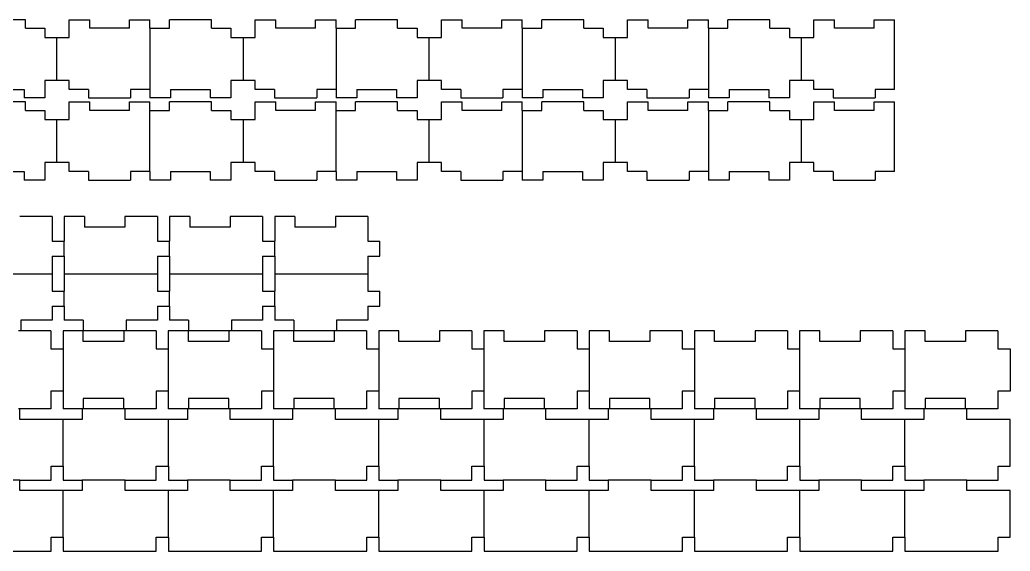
# Model space of a CAD drawing. Extents: x -371 to 97, y -273 to 225.
# Drawn here: x -147.3 to 97.4, y -272.8 to -141.4 of the extents above; entities that cross this region are included whole.
import ezdxf

# ---------------------------------------------------------------- set-up
doc = ezdxf.new("R2010")
doc.units = 0
doc.layers.get('0').update_dxf_attribs({"linetype": 'CONTINUOUS'})

msp = doc.modelspace()

# ---------------------------------------------------------------- linework, layer by layer
for p, q in [((-145.93, -141.39), (-156.33, -141.39)), ((-145.93, -143.48), (-145.93, -141.39)), ((-135.13, -141.39), (-130.03, -141.39)), ((-135.13, -145.73), (-135.13, -141.39)), ((-130.03, -143.48), (-130.03, -141.39)), ((-120.23, -143.48), (-120.23, -141.39)), ((-120.23, -141.39), (-115.13, -141.39)), ((-115.13, -143.48), (-115.13, -141.39)), ((-99.93, -141.39), (-110.33, -141.39)), ((-110.33, -143.48), (-110.33, -141.39)), ((-99.93, -143.48), (-99.93, -141.39)), ((-89.13, -141.39), (-84.03, -141.39)), ((-89.13, -145.73), (-89.13, -141.39)), ((-84.03, -143.48), (-84.03, -141.39)), ((-74.23, -143.48), (-74.23, -141.39)), ((-74.23, -141.39), (-69.13, -141.39)), ((-69.13, -143.48), (-69.13, -141.39)), ((-53.93, -141.39), (-64.33, -141.39)), ((-64.33, -143.48), (-64.33, -141.39)), ((-53.93, -143.48), (-53.93, -141.39)), ((-43.13, -141.39), (-38.03, -141.39)), ((-43.13, -145.73), (-43.13, -141.39)), ((-38.03, -143.48), (-38.03, -141.39)), ((-28.23, -143.48), (-28.23, -141.39)), ((-28.23, -141.39), (-23.13, -141.39)), ((-23.13, -143.48), (-23.13, -141.39)), ((-7.93, -141.39), (-18.33, -141.39)), ((-18.33, -143.48), (-18.33, -141.39)), ((-7.93, -143.48), (-7.93, -141.39)), ((2.87, -141.39), (7.97, -141.39)), ((2.87, -145.73), (2.87, -141.39)), ((7.97, -143.48), (7.97, -141.39)), ((17.77, -143.48), (17.77, -141.39)), ((17.77, -141.39), (22.87, -141.39)), ((22.87, -143.48), (22.87, -141.39)), ((38.07, -141.39), (27.67, -141.39)), ((27.67, -143.48), (27.67, -141.39)), ((38.07, -143.48), (38.07, -141.39)), ((48.87, -141.39), (53.97, -141.39)), ((48.87, -145.73), (48.87, -141.39)), ((53.97, -143.48), (53.97, -141.39)), ((63.77, -143.48), (63.77, -141.39)), ((63.77, -141.39), (68.87, -141.39)), ((68.87, -158.61), (68.87, -141.39)), ((-145.93, -143.48), (-141.13, -143.48)), ((-141.13, -143.48), (-141.13, -145.73)), ((-120.23, -143.48), (-130.03, -143.48)), ((-115.13, -143.48), (-110.33, -143.48)), ((-115.13, -143.48), (-115.13, -158.61)), ((-99.93, -143.48), (-95.13, -143.48)), ((-95.13, -143.48), (-95.13, -145.73)), ((-74.23, -143.48), (-84.03, -143.48)), ((-69.13, -143.48), (-64.33, -143.48)), ((-69.13, -143.48), (-69.13, -158.61)), ((-53.93, -143.48), (-49.13, -143.48)), ((-49.13, -143.48), (-49.13, -145.73)), ((-28.23, -143.48), (-38.03, -143.48)), ((-23.13, -143.48), (-18.33, -143.48)), ((-23.13, -143.48), (-23.13, -158.61)), ((-7.93, -143.48), (-3.13, -143.48)), ((-3.13, -143.48), (-3.13, -145.73)), ((17.77, -143.48), (7.97, -143.48)), ((22.87, -143.48), (27.67, -143.48)), ((22.87, -143.48), (22.87, -158.61)), ((38.07, -143.48), (42.87, -143.48)), ((42.87, -143.48), (42.87, -145.73)), ((63.77, -143.48), (53.97, -143.48)), ((-141.13, -145.73), (-138.13, -145.73)), ((-138.13, -156.36), (-138.13, -145.73)), ((-138.13, -145.73), (-135.13, -145.73)), ((-95.13, -145.73), (-92.13, -145.73)), ((-92.13, -145.73), (-92.13, -156.36)), ((-92.13, -145.73), (-89.13, -145.73)), ((-49.13, -145.73), (-46.13, -145.73)), ((-46.13, -156.36), (-46.13, -145.73)), ((-46.13, -145.73), (-43.13, -145.73)), ((-3.13, -145.73), (-0.13, -145.73)), ((-0.13, -156.36), (-0.13, -145.73)), ((-0.13, -145.73), (2.87, -145.73)), ((42.87, -145.73), (45.87, -145.73)), ((45.87, -156.36), (45.87, -145.73)), ((45.87, -145.73), (48.87, -145.73)), ((-141.13, -156.36), (-141.13, -160.71)), ((-138.13, -156.36), (-141.13, -156.36)), ((-135.13, -156.36), (-138.13, -156.36)), ((-135.13, -158.61), (-135.13, -156.36)), ((-95.13, -156.36), (-95.13, -160.71)), ((-92.13, -156.36), (-95.13, -156.36)), ((-89.13, -156.36), (-92.13, -156.36)), ((-89.13, -158.61), (-89.13, -156.36)), ((-49.13, -156.36), (-49.13, -160.71)), ((-46.13, -156.36), (-49.13, -156.36)), ((-43.13, -156.36), (-46.13, -156.36)), ((-43.13, -158.61), (-43.13, -156.36)), ((-3.13, -156.36), (-3.13, -160.71)), ((-0.13, -156.36), (-3.13, -156.36)), ((2.87, -156.36), (-0.13, -156.36)), ((2.87, -158.61), (2.87, -156.36)), ((42.87, -156.36), (42.87, -160.71)), ((45.87, -156.36), (42.87, -156.36)), ((48.87, -156.36), (45.87, -156.36)), ((48.87, -158.61), (48.87, -156.36)), ((-156.03, -158.61), (-146.23, -158.61)), ((-146.23, -158.61), (-146.23, -160.71)), ((-130.33, -158.61), (-135.13, -158.61)), ((-130.33, -158.61), (-130.33, -160.71)), ((-115.13, -158.61), (-119.93, -158.61)), ((-119.93, -158.61), (-119.93, -160.71)), ((-115.13, -158.61), (-115.13, -160.71)), ((-110.03, -158.61), (-110.03, -160.71)), ((-110.03, -158.61), (-100.23, -158.61)), ((-100.23, -158.61), (-100.23, -160.71)), ((-84.33, -158.61), (-89.13, -158.61)), ((-84.33, -158.61), (-84.33, -160.71)), ((-69.13, -158.61), (-73.93, -158.61)), ((-73.93, -158.61), (-73.93, -160.71)), ((-69.13, -158.61), (-69.13, -160.71)), ((-64.03, -158.61), (-64.03, -160.71)), ((-64.03, -158.61), (-54.23, -158.61)), ((-54.23, -158.61), (-54.23, -160.71)), ((-38.33, -158.61), (-43.13, -158.61)), ((-38.33, -158.61), (-38.33, -160.71)), ((-23.13, -158.61), (-27.93, -158.61)), ((-27.93, -158.61), (-27.93, -160.71)), ((-23.13, -158.61), (-23.13, -160.71)), ((-18.03, -158.61), (-18.03, -160.71)), ((-18.03, -158.61), (-8.23, -158.61)), ((-8.23, -158.61), (-8.23, -160.71)), ((7.67, -158.61), (2.87, -158.61)), ((7.67, -158.61), (7.67, -160.71)), ((22.87, -158.61), (18.07, -158.61)), ((18.07, -158.61), (18.07, -160.71)), ((22.87, -158.61), (22.87, -160.71)), ((27.97, -158.61), (27.97, -160.71)), ((27.97, -158.61), (37.77, -158.61)), ((37.77, -158.61), (37.77, -160.71)), ((53.67, -158.61), (48.87, -158.61)), ((53.67, -158.61), (53.67, -160.71)), ((68.87, -158.61), (64.07, -158.61)), ((64.07, -158.61), (64.07, -160.71)), ((-141.13, -160.71), (-146.23, -160.71)), ((-130.33, -160.71), (-119.93, -160.71)), ((-110.03, -160.71), (-115.13, -160.71)), ((-95.13, -160.71), (-100.23, -160.71)), ((-84.33, -160.71), (-73.93, -160.71)), ((-64.03, -160.71), (-69.13, -160.71)), ((-49.13, -160.71), (-54.23, -160.71)), ((-38.33, -160.71), (-27.93, -160.71)), ((-18.03, -160.71), (-23.13, -160.71)), ((-3.13, -160.71), (-8.23, -160.71)), ((7.67, -160.71), (18.07, -160.71)), ((27.97, -160.71), (22.87, -160.71)), ((42.87, -160.71), (37.77, -160.71)), ((53.67, -160.71), (64.07, -160.71)), ((-145.93, -161.71), (-156.33, -161.71)), ((-145.93, -163.8), (-145.93, -161.71)), ((-145.93, -163.8), (-141.13, -163.8)), ((-141.13, -163.8), (-141.13, -166.05)), ((-135.13, -161.71), (-130.03, -161.71)), ((-135.13, -166.05), (-135.13, -161.71)), ((-130.03, -163.8), (-130.03, -161.71)), ((-120.23, -163.8), (-130.03, -163.8)), ((-120.23, -163.8), (-120.23, -161.71)), ((-120.23, -161.71), (-115.13, -161.71)), ((-115.13, -163.8), (-115.13, -161.71)), ((-115.13, -163.8), (-110.33, -163.8)), ((-115.13, -178.93), (-115.13, -163.8)), ((-99.93, -161.71), (-110.33, -161.71)), ((-110.33, -163.8), (-110.33, -161.71)), ((-99.93, -163.8), (-99.93, -161.71)), ((-99.93, -163.8), (-95.13, -163.8)), ((-95.13, -163.8), (-95.13, -166.05)), ((-89.13, -161.71), (-84.03, -161.71)), ((-89.13, -166.05), (-89.13, -161.71)), ((-84.03, -163.8), (-84.03, -161.71)), ((-74.23, -163.8), (-84.03, -163.8)), ((-74.23, -163.8), (-74.23, -161.71)), ((-74.23, -161.71), (-69.13, -161.71)), ((-69.13, -163.8), (-69.13, -161.71)), ((-69.13, -163.8), (-64.33, -163.8)), ((-69.13, -178.93), (-69.13, -163.8)), ((-53.93, -161.71), (-64.33, -161.71)), ((-64.33, -163.8), (-64.33, -161.71)), ((-53.93, -163.8), (-53.93, -161.71)), ((-53.93, -163.8), (-49.13, -163.8)), ((-49.13, -163.8), (-49.13, -166.05)), ((-43.13, -161.71), (-38.03, -161.71)), ((-43.13, -166.05), (-43.13, -161.71)), ((-38.03, -163.8), (-38.03, -161.71)), ((-28.23, -163.8), (-38.03, -163.8)), ((-28.23, -163.8), (-28.23, -161.71)), ((-28.23, -161.71), (-23.13, -161.71)), ((-23.13, -163.8), (-23.13, -161.71)), ((-23.13, -163.8), (-18.33, -163.8)), ((-23.13, -163.8), (-23.13, -178.93)), ((-7.93, -161.71), (-18.33, -161.71)), ((-18.33, -163.8), (-18.33, -161.71)), ((-7.93, -163.8), (-7.93, -161.71)), ((-7.93, -163.8), (-3.13, -163.8)), ((-3.13, -163.8), (-3.13, -166.05)), ((2.87, -161.71), (7.97, -161.71)), ((2.87, -166.05), (2.87, -161.71)), ((7.97, -163.8), (7.97, -161.71)), ((17.77, -163.8), (7.97, -163.8)), ((17.77, -163.8), (17.77, -161.71)), ((17.77, -161.71), (22.87, -161.71)), ((22.87, -163.8), (22.87, -161.71)), ((22.87, -163.8), (27.67, -163.8)), ((22.87, -163.8), (22.87, -178.93)), ((38.07, -161.71), (27.67, -161.71)), ((27.67, -163.8), (27.67, -161.71)), ((38.07, -163.8), (38.07, -161.71)), ((38.07, -163.8), (42.87, -163.8)), ((42.87, -163.8), (42.87, -166.05)), ((48.87, -161.71), (53.97, -161.71)), ((48.87, -166.05), (48.87, -161.71)), ((53.97, -163.8), (53.97, -161.71)), ((63.77, -163.8), (53.97, -163.8)), ((63.77, -163.8), (63.77, -161.71)), ((63.77, -161.71), (68.87, -161.71)), ((68.87, -178.93), (68.87, -161.71)), ((-141.13, -166.05), (-138.13, -166.05)), ((-138.13, -176.68), (-138.13, -166.05)), ((-138.13, -166.05), (-135.13, -166.05)), ((-95.13, -166.05), (-92.13, -166.05)), ((-92.13, -166.05), (-92.13, -176.68)), ((-92.13, -166.05), (-89.13, -166.05)), ((-49.13, -166.05), (-46.13, -166.05)), ((-46.13, -176.68), (-46.13, -166.05)), ((-46.13, -166.05), (-43.13, -166.05)), ((-3.13, -166.05), (-0.13, -166.05)), ((-0.13, -176.68), (-0.13, -166.05)), ((-0.13, -166.05), (2.87, -166.05)), ((42.87, -166.05), (45.87, -166.05)), ((45.87, -176.68), (45.87, -166.05)), ((45.87, -166.05), (48.87, -166.05)), ((-141.13, -176.68), (-141.13, -181.03)), ((-138.13, -176.68), (-141.13, -176.68)), ((-135.13, -176.68), (-138.13, -176.68)), ((-135.13, -178.93), (-135.13, -176.68)), ((-95.13, -176.68), (-95.13, -181.03)), ((-92.13, -176.68), (-95.13, -176.68)), ((-89.13, -176.68), (-92.13, -176.68)), ((-89.13, -178.93), (-89.13, -176.68)), ((-49.13, -176.68), (-49.13, -181.03)), ((-46.13, -176.68), (-49.13, -176.68)), ((-43.13, -176.68), (-46.13, -176.68)), ((-43.13, -178.93), (-43.13, -176.68)), ((-3.13, -176.68), (-3.13, -181.03)), ((-0.13, -176.68), (-3.13, -176.68)), ((2.87, -176.68), (-0.13, -176.68)), ((2.87, -178.93), (2.87, -176.68)), ((42.87, -176.68), (42.87, -181.03)), ((45.87, -176.68), (42.87, -176.68)), ((48.87, -176.68), (45.87, -176.68)), ((48.87, -178.93), (48.87, -176.68)), ((-156.03, -178.93), (-146.23, -178.93)), ((-146.23, -178.93), (-146.23, -181.03)), ((-141.13, -181.03), (-146.23, -181.03)), ((-130.33, -178.93), (-135.13, -178.93)), ((-130.33, -178.93), (-130.33, -181.03)), ((-130.33, -181.03), (-119.93, -181.03)), ((-115.13, -178.93), (-119.93, -178.93)), ((-119.93, -178.93), (-119.93, -181.03)), ((-115.13, -178.93), (-115.13, -181.03)), ((-110.03, -181.03), (-115.13, -181.03)), ((-110.03, -178.93), (-110.03, -181.03)), ((-110.03, -178.93), (-100.23, -178.93)), ((-100.23, -178.93), (-100.23, -181.03)), ((-95.13, -181.03), (-100.23, -181.03)), ((-84.33, -178.93), (-89.13, -178.93)), ((-84.33, -178.93), (-84.33, -181.03)), ((-84.33, -181.03), (-73.93, -181.03)), ((-69.13, -178.93), (-73.93, -178.93)), ((-73.93, -178.93), (-73.93, -181.03)), ((-69.13, -178.93), (-69.13, -181.03)), ((-64.03, -181.03), (-69.13, -181.03)), ((-64.03, -178.93), (-64.03, -181.03)), ((-64.03, -178.93), (-54.23, -178.93)), ((-54.23, -178.93), (-54.23, -181.03)), ((-49.13, -181.03), (-54.23, -181.03)), ((-38.33, -178.93), (-43.13, -178.93)), ((-38.33, -178.93), (-38.33, -181.03)), ((-38.33, -181.03), (-27.93, -181.03)), ((-23.13, -178.93), (-27.93, -178.93)), ((-27.93, -178.93), (-27.93, -181.03)), ((-23.13, -178.93), (-23.13, -181.03)), ((-18.03, -181.03), (-23.13, -181.03)), ((-18.03, -178.93), (-18.03, -181.03)), ((-18.03, -178.93), (-8.23, -178.93)), ((-8.23, -178.93), (-8.23, -181.03)), ((-3.13, -181.03), (-8.23, -181.03)), ((7.67, -178.93), (2.87, -178.93)), ((7.67, -178.93), (7.67, -181.03)), ((7.67, -181.03), (18.07, -181.03)), ((22.87, -178.93), (18.07, -178.93)), ((18.07, -178.93), (18.07, -181.03)), ((22.87, -178.93), (22.87, -181.03)), ((27.97, -181.03), (22.87, -181.03)), ((27.97, -178.93), (27.97, -181.03)), ((27.97, -178.93), (37.77, -178.93)), ((37.77, -178.93), (37.77, -181.03)), ((42.87, -181.03), (37.77, -181.03)), ((53.67, -178.93), (48.87, -178.93)), ((53.67, -178.93), (53.67, -181.03)), ((53.67, -181.03), (64.07, -181.03)), ((68.87, -178.93), (64.07, -178.93)), ((64.07, -178.93), (64.07, -181.03)), ((-139.31, -190.05), (-147.31, -190.05)), ((-139.31, -190.05), (-139.31, -196.13)), ((-131.31, -190.05), (-136.31, -190.05)), ((-136.31, -190.05), (-136.31, -196.13)), ((-131.31, -190.05), (-131.31, -192.65)), ((-113.31, -190.05), (-121.31, -190.05)), ((-121.31, -190.05), (-121.31, -192.65)), ((-113.31, -190.05), (-113.31, -196.13)), ((-105.31, -190.05), (-110.31, -190.05)), ((-110.31, -190.05), (-110.31, -196.13)), ((-105.31, -190.05), (-105.31, -192.65)), ((-87.31, -190.05), (-95.31, -190.05)), ((-95.31, -190.05), (-95.31, -192.65)), ((-87.31, -190.05), (-87.31, -196.13)), ((-79.31, -190.05), (-84.31, -190.05)), ((-84.31, -190.05), (-84.31, -196.13)), ((-79.31, -190.05), (-79.31, -192.65)), ((-61.31, -190.05), (-69.31, -190.05)), ((-69.31, -190.05), (-69.31, -192.65)), ((-61.31, -190.05), (-61.31, -196.13)), ((-121.31, -192.65), (-131.31, -192.65)), ((-95.31, -192.65), (-105.31, -192.65)), ((-69.31, -192.65), (-79.31, -192.65)), ((-139.31, -196.13), (-136.31, -196.13)), ((-136.31, -199.82), (-136.31, -196.13)), ((-113.31, -196.13), (-110.31, -196.13)), ((-110.31, -199.82), (-110.31, -196.13)), ((-87.31, -196.13), (-84.31, -196.13)), ((-84.31, -199.82), (-84.31, -196.13)), ((-61.31, -196.13), (-58.31, -196.13)), ((-58.31, -199.82), (-58.31, -196.13)), ((-139.31, -199.82), (-139.31, -204.17)), ((-139.31, -199.82), (-136.31, -199.82)), ((-136.31, -199.82), (-136.31, -204.17)), ((-113.31, -199.82), (-113.31, -204.17)), ((-113.31, -199.82), (-110.31, -199.82)), ((-110.31, -199.82), (-110.31, -204.17)), ((-87.31, -199.82), (-87.31, -204.17)), ((-87.31, -199.82), (-84.31, -199.82)), ((-84.31, -199.82), (-84.31, -204.17)), ((-61.31, -199.82), (-61.31, -204.17)), ((-61.31, -199.82), (-58.31, -199.82)), ((-162.31, -204.17), (-139.31, -204.17)), ((-139.31, -204.17), (-139.31, -208.52)), ((-136.31, -204.17), (-136.31, -208.52)), ((-136.31, -204.17), (-113.31, -204.17)), ((-113.31, -204.17), (-113.31, -208.52)), ((-110.31, -204.17), (-110.31, -208.52)), ((-110.31, -204.17), (-87.31, -204.17)), ((-87.31, -204.17), (-87.31, -208.52)), ((-84.31, -204.17), (-84.31, -208.52)), ((-84.31, -204.17), (-61.31, -204.17)), ((-61.31, -204.17), (-61.31, -208.52)), ((-139.31, -208.52), (-136.31, -208.52)), ((-136.31, -212.22), (-136.31, -208.52)), ((-113.31, -208.52), (-110.31, -208.52)), ((-110.31, -212.22), (-110.31, -208.52)), ((-87.31, -208.52), (-84.31, -208.52)), ((-84.31, -212.22), (-84.31, -208.52)), ((-61.31, -208.52), (-58.31, -208.52)), ((-58.31, -212.22), (-58.31, -208.52)), ((-139.31, -212.22), (-136.31, -212.22)), ((-139.31, -212.22), (-139.31, -215.7)), ((-136.31, -212.22), (-136.31, -215.7)), ((-113.31, -212.22), (-110.31, -212.22)), ((-113.31, -212.22), (-113.31, -215.7)), ((-110.31, -212.22), (-110.31, -215.7)), ((-87.31, -212.22), (-84.31, -212.22)), ((-87.31, -212.22), (-87.31, -215.7)), ((-84.31, -212.22), (-84.31, -215.7)), ((-61.31, -212.22), (-58.31, -212.22)), ((-61.31, -212.22), (-61.31, -215.7)), ((-139.31, -215.7), (-147.01, -215.7)), ((-147.01, -215.7), (-147.01, -218.3)), ((-131.61, -215.7), (-136.31, -215.7)), ((-131.61, -215.7), (-131.61, -218.3)), ((-113.31, -215.7), (-121.01, -215.7)), ((-121.01, -215.7), (-121.01, -218.3)), ((-105.61, -215.7), (-110.31, -215.7)), ((-105.61, -215.7), (-105.61, -218.3)), ((-87.31, -215.7), (-95.01, -215.7)), ((-95.01, -215.7), (-95.01, -218.3)), ((-79.61, -215.7), (-84.31, -215.7)), ((-79.61, -215.7), (-79.61, -218.3)), ((-61.31, -215.7), (-69.01, -215.7)), ((-69.01, -215.7), (-69.01, -218.3)), ((-147.01, -218.3), (-147.61, -218.3)), ((-139.61, -218.3), (-147.01, -218.3)), ((-139.61, -218.3), (-139.61, -222.75)), ((-131.61, -218.3), (-136.61, -218.3)), ((-136.61, -218.3), (-136.61, -222.75)), ((-131.61, -220.9), (-131.61, -218.3)), ((-121.61, -218.3), (-131.61, -218.3)), ((-121.61, -218.3), (-121.61, -220.9)), ((-121.01, -218.3), (-121.61, -218.3)), ((-113.61, -218.3), (-121.01, -218.3)), ((-113.61, -218.3), (-113.61, -222.75)), ((-105.61, -218.3), (-110.61, -218.3)), ((-110.61, -218.3), (-110.61, -222.75)), ((-105.61, -220.9), (-105.61, -218.3)), ((-95.61, -218.3), (-105.61, -218.3)), ((-95.61, -218.3), (-95.61, -220.9)), ((-95.01, -218.3), (-95.61, -218.3)), ((-87.61, -218.3), (-95.01, -218.3)), ((-87.61, -218.3), (-87.61, -222.75)), ((-79.61, -218.3), (-84.61, -218.3)), ((-84.61, -218.3), (-84.61, -222.75)), ((-79.61, -220.9), (-79.61, -218.3)), ((-69.61, -218.3), (-79.61, -218.3)), ((-69.61, -218.3), (-69.61, -220.9)), ((-69.01, -218.3), (-69.61, -218.3)), ((-61.61, -218.3), (-69.01, -218.3)), ((-61.61, -218.3), (-61.61, -222.75)), ((-53.61, -218.3), (-58.61, -218.3)), ((-58.61, -218.3), (-58.61, -222.75)), ((-53.61, -220.9), (-53.61, -218.3)), ((-43.61, -218.3), (-43.61, -220.9)), ((-35.61, -218.3), (-43.61, -218.3)), ((-35.61, -218.3), (-35.61, -222.75)), ((-27.61, -218.3), (-32.61, -218.3)), ((-32.61, -218.3), (-32.61, -222.75)), ((-27.61, -220.9), (-27.61, -218.3)), ((-17.61, -218.3), (-17.61, -220.9)), ((-9.61, -218.3), (-17.61, -218.3)), ((-9.61, -218.3), (-9.61, -222.75)), ((-1.61, -218.3), (-6.61, -218.3)), ((-6.61, -218.3), (-6.61, -222.75)), ((-1.61, -220.9), (-1.61, -218.3)), ((8.39, -218.3), (8.39, -220.9)), ((16.39, -218.3), (8.39, -218.3)), ((16.39, -218.3), (16.39, -222.75)), ((24.39, -218.3), (19.39, -218.3)), ((19.39, -218.3), (19.39, -222.75)), ((24.39, -220.9), (24.39, -218.3)), ((34.39, -218.3), (34.39, -220.9)), ((42.39, -218.3), (34.39, -218.3)), ((42.39, -218.3), (42.39, -222.75)), ((50.39, -218.3), (45.39, -218.3)), ((45.39, -218.3), (45.39, -222.75)), ((50.39, -220.9), (50.39, -218.3)), ((60.39, -218.3), (60.39, -220.9)), ((68.39, -218.3), (60.39, -218.3)), ((68.39, -218.3), (68.39, -222.75)), ((76.39, -218.3), (71.39, -218.3)), ((71.39, -218.3), (71.39, -222.75)), ((76.39, -220.9), (76.39, -218.3)), ((86.39, -218.3), (86.39, -220.9)), ((94.39, -218.3), (86.39, -218.3)), ((94.39, -218.3), (94.39, -222.75)), ((-121.61, -220.9), (-131.61, -220.9)), ((-95.61, -220.9), (-105.61, -220.9)), ((-69.61, -220.9), (-79.61, -220.9)), ((-43.61, -220.9), (-53.61, -220.9)), ((-17.61, -220.9), (-27.61, -220.9)), ((8.39, -220.9), (-1.61, -220.9)), ((34.39, -220.9), (24.39, -220.9)), ((60.39, -220.9), (50.39, -220.9)), ((86.39, -220.9), (76.39, -220.9)), ((-139.61, -222.75), (-136.61, -222.75)), ((-136.61, -222.75), (-136.61, -233.18)), ((-113.61, -222.75), (-110.61, -222.75)), ((-110.61, -222.75), (-110.61, -233.18)), ((-87.61, -222.75), (-84.61, -222.75)), ((-84.61, -222.75), (-84.61, -233.18)), ((-61.61, -222.75), (-58.61, -222.75)), ((-58.61, -222.75), (-58.61, -233.18)), ((-35.61, -222.75), (-32.61, -222.75)), ((-32.61, -222.75), (-32.61, -233.18)), ((-9.61, -222.75), (-6.61, -222.75)), ((-6.61, -222.75), (-6.61, -233.18)), ((16.39, -222.75), (19.39, -222.75)), ((19.39, -222.75), (19.39, -233.18)), ((42.39, -222.75), (45.39, -222.75)), ((45.39, -222.75), (45.39, -233.18)), ((68.39, -222.75), (71.39, -222.75)), ((71.39, -222.75), (71.39, -233.18)), ((94.39, -222.75), (97.39, -222.75)), ((97.39, -222.75), (97.39, -233.18)), ((-136.61, -233.18), (-139.61, -233.18)), ((-139.61, -233.18), (-139.61, -237.62)), ((-136.61, -233.18), (-136.61, -237.62)), ((-110.61, -233.18), (-113.61, -233.18)), ((-113.61, -233.18), (-113.61, -237.62)), ((-110.61, -233.18), (-110.61, -237.62)), ((-84.61, -233.18), (-87.61, -233.18)), ((-87.61, -233.18), (-87.61, -237.62)), ((-84.61, -233.18), (-84.61, -237.62)), ((-58.61, -233.18), (-61.61, -233.18)), ((-61.61, -233.18), (-61.61, -237.62)), ((-58.61, -233.18), (-58.61, -237.62)), ((-32.61, -233.18), (-35.61, -233.18)), ((-35.61, -233.18), (-35.61, -237.62)), ((-32.61, -233.18), (-32.61, -237.62)), ((-6.61, -233.18), (-9.61, -233.18)), ((-9.61, -233.18), (-9.61, -237.62)), ((-6.61, -233.18), (-6.61, -237.62)), ((19.39, -233.18), (16.39, -233.18)), ((16.39, -233.18), (16.39, -237.62)), ((19.39, -233.18), (19.39, -237.62)), ((45.39, -233.18), (42.39, -233.18)), ((42.39, -233.18), (42.39, -237.62)), ((45.39, -233.18), (45.39, -237.62)), ((71.39, -233.18), (68.39, -233.18)), ((68.39, -233.18), (68.39, -237.62)), ((71.39, -233.18), (71.39, -237.62)), ((97.39, -233.18), (94.39, -233.18)), ((94.39, -233.18), (94.39, -237.62)), ((-131.61, -235.02), (-131.61, -237.62)), ((-121.61, -235.02), (-131.61, -235.02)), ((-121.61, -237.62), (-121.61, -235.02)), ((-105.61, -235.02), (-105.61, -237.62)), ((-95.61, -235.02), (-105.61, -235.02)), ((-95.61, -237.62), (-95.61, -235.02)), ((-79.61, -235.02), (-79.61, -237.62)), ((-69.61, -235.02), (-79.61, -235.02)), ((-69.61, -237.62), (-69.61, -235.02)), ((-53.61, -235.02), (-53.61, -237.62)), ((-43.61, -235.02), (-53.61, -235.02)), ((-43.61, -237.62), (-43.61, -235.02)), ((-27.61, -235.02), (-27.61, -237.62)), ((-17.61, -235.02), (-27.61, -235.02)), ((-17.61, -237.62), (-17.61, -235.02)), ((-1.61, -235.02), (-1.61, -237.62)), ((8.39, -235.02), (-1.61, -235.02)), ((8.39, -237.62), (8.39, -235.02)), ((24.39, -235.02), (24.39, -237.62)), ((34.39, -235.02), (24.39, -235.02)), ((34.39, -237.62), (34.39, -235.02)), ((50.39, -235.02), (50.39, -237.62)), ((60.39, -235.02), (50.39, -235.02)), ((60.39, -237.62), (60.39, -235.02)), ((76.39, -235.02), (76.39, -237.62)), ((86.39, -235.02), (76.39, -235.02)), ((86.39, -237.62), (86.39, -235.02)), ((-147.28, -237.62), (-147.61, -237.62)), ((-147.28, -240.22), (-147.28, -237.62)), ((-139.61, -237.62), (-147.28, -237.62)), ((-131.88, -237.62), (-136.61, -237.62)), ((-131.88, -237.62), (-131.88, -240.22)), ((-131.61, -237.62), (-131.88, -237.62)), ((-121.61, -237.62), (-131.61, -237.62)), ((-121.28, -237.62), (-121.61, -237.62)), ((-121.28, -240.22), (-121.28, -237.62)), ((-113.61, -237.62), (-121.28, -237.62)), ((-105.88, -237.62), (-110.61, -237.62)), ((-105.88, -237.62), (-105.88, -240.22)), ((-105.61, -237.62), (-105.88, -237.62)), ((-95.61, -237.62), (-105.61, -237.62)), ((-95.28, -237.62), (-95.61, -237.62)), ((-95.28, -240.22), (-95.28, -237.62)), ((-87.61, -237.62), (-95.28, -237.62)), ((-79.88, -237.62), (-84.61, -237.62)), ((-79.88, -237.62), (-79.88, -240.22)), ((-79.61, -237.62), (-79.88, -237.62)), ((-69.61, -237.62), (-79.61, -237.62)), ((-69.28, -237.62), (-69.61, -237.62)), ((-69.28, -240.22), (-69.28, -237.62)), ((-61.61, -237.62), (-69.28, -237.62)), ((-53.88, -237.62), (-58.61, -237.62)), ((-53.88, -237.62), (-53.88, -240.22)), ((-53.61, -237.62), (-53.88, -237.62)), ((-43.61, -237.62), (-53.61, -237.62)), ((-43.28, -237.62), (-43.61, -237.62)), ((-43.28, -240.22), (-43.28, -237.62)), ((-35.61, -237.62), (-43.28, -237.62)), ((-27.88, -237.62), (-32.61, -237.62)), ((-27.88, -237.62), (-27.88, -240.22)), ((-27.61, -237.62), (-27.88, -237.62)), ((-17.61, -237.62), (-27.61, -237.62)), ((-17.28, -237.62), (-17.61, -237.62)), ((-17.28, -240.22), (-17.28, -237.62)), ((-9.61, -237.62), (-17.28, -237.62)), ((-1.88, -237.62), (-6.61, -237.62)), ((-1.88, -237.62), (-1.88, -240.22)), ((-1.61, -237.62), (-1.88, -237.62)), ((8.39, -237.62), (-1.61, -237.62)), ((8.72, -237.62), (8.39, -237.62)), ((8.72, -240.22), (8.72, -237.62)), ((16.39, -237.62), (8.72, -237.62)), ((24.12, -237.62), (19.39, -237.62)), ((24.12, -237.62), (24.12, -240.22)), ((24.39, -237.62), (24.12, -237.62)), ((34.39, -237.62), (24.39, -237.62)), ((34.72, -237.62), (34.39, -237.62)), ((34.72, -240.22), (34.72, -237.62)), ((42.39, -237.62), (34.72, -237.62)), ((50.12, -237.62), (45.39, -237.62)), ((50.12, -237.62), (50.12, -240.22)), ((50.39, -237.62), (50.12, -237.62)), ((60.39, -237.62), (50.39, -237.62)), ((60.72, -237.62), (60.39, -237.62)), ((60.72, -240.22), (60.72, -237.62)), ((68.39, -237.62), (60.72, -237.62)), ((76.12, -237.62), (71.39, -237.62)), ((76.12, -237.62), (76.12, -240.22)), ((76.39, -237.62), (76.12, -237.62)), ((86.39, -237.62), (76.39, -237.62)), ((86.72, -237.62), (86.39, -237.62)), ((86.72, -240.22), (86.72, -237.62)), ((94.39, -237.62), (86.72, -237.62)), ((-136.58, -240.22), (-147.28, -240.22)), ((-136.58, -251.75), (-136.58, -240.22)), ((-131.88, -240.22), (-136.58, -240.22)), ((-110.58, -240.22), (-121.28, -240.22)), ((-105.88, -240.22), (-110.58, -240.22)), ((-110.58, -251.75), (-110.58, -240.22)), ((-84.58, -240.22), (-95.28, -240.22)), ((-84.58, -251.75), (-84.58, -240.22)), ((-79.88, -240.22), (-84.58, -240.22)), ((-58.58, -240.22), (-69.28, -240.22)), ((-58.58, -251.75), (-58.58, -240.22)), ((-53.88, -240.22), (-58.58, -240.22)), ((-32.58, -240.22), (-43.28, -240.22)), ((-27.88, -240.22), (-32.58, -240.22)), ((-32.58, -251.75), (-32.58, -240.22)), ((-6.58, -240.22), (-17.28, -240.22)), ((-6.58, -251.75), (-6.58, -240.22)), ((-1.88, -240.22), (-6.58, -240.22)), ((19.42, -240.22), (8.72, -240.22)), ((19.42, -251.75), (19.42, -240.22)), ((24.12, -240.22), (19.42, -240.22)), ((45.42, -240.22), (34.72, -240.22)), ((50.12, -240.22), (45.42, -240.22)), ((45.42, -251.75), (45.42, -240.22)), ((71.42, -240.22), (60.72, -240.22)), ((71.42, -251.75), (71.42, -240.22)), ((76.12, -240.22), (71.42, -240.22)), ((97.42, -240.22), (86.72, -240.22)), ((97.42, -251.75), (97.42, -240.22)), ((-139.58, -251.75), (-136.58, -251.75)), ((-139.58, -255.21), (-139.58, -251.75)), ((-136.58, -251.75), (-136.58, -255.21)), ((-113.58, -251.75), (-110.58, -251.75)), ((-113.58, -255.21), (-113.58, -251.75)), ((-110.58, -251.75), (-110.58, -255.21)), ((-87.58, -251.75), (-84.58, -251.75)), ((-87.58, -255.21), (-87.58, -251.75)), ((-84.58, -251.75), (-84.58, -255.21)), ((-61.58, -251.75), (-58.58, -251.75)), ((-61.58, -255.21), (-61.58, -251.75)), ((-58.58, -251.75), (-58.58, -255.21)), ((-35.58, -251.75), (-32.58, -251.75)), ((-35.58, -255.21), (-35.58, -251.75)), ((-32.58, -251.75), (-32.58, -255.21)), ((-9.58, -251.75), (-6.58, -251.75)), ((-9.58, -255.21), (-9.58, -251.75)), ((-6.58, -251.75), (-6.58, -255.21)), ((16.42, -251.75), (19.42, -251.75)), ((16.42, -255.21), (16.42, -251.75)), ((19.42, -251.75), (19.42, -255.21)), ((42.42, -251.75), (45.42, -251.75)), ((42.42, -255.21), (42.42, -251.75)), ((45.42, -251.75), (45.42, -255.21)), ((68.42, -251.75), (71.42, -251.75)), ((68.42, -255.21), (68.42, -251.75)), ((71.42, -251.75), (71.42, -255.21)), ((94.42, -251.75), (97.42, -251.75)), ((94.42, -255.21), (94.42, -251.75)), ((-147.28, -255.21), (-157.88, -255.21)), ((-147.28, -257.81), (-147.28, -255.21)), ((-147.28, -255.21), (-139.58, -255.21)), ((-136.58, -255.21), (-131.88, -255.21)), ((-131.88, -255.21), (-131.88, -257.81)), ((-121.28, -255.21), (-131.88, -255.21)), ((-121.28, -257.81), (-121.28, -255.21)), ((-121.28, -255.21), (-113.58, -255.21)), ((-110.58, -255.21), (-105.88, -255.21)), ((-105.88, -255.21), (-105.88, -257.81)), ((-95.28, -255.21), (-105.88, -255.21)), ((-95.28, -257.81), (-95.28, -255.21)), ((-95.28, -255.21), (-87.58, -255.21)), ((-84.58, -255.21), (-79.88, -255.21)), ((-79.88, -255.21), (-79.88, -257.81)), ((-69.28, -255.21), (-79.88, -255.21)), ((-69.28, -257.81), (-69.28, -255.21)), ((-69.28, -255.21), (-61.58, -255.21)), ((-58.58, -255.21), (-53.88, -255.21)), ((-53.88, -255.21), (-53.88, -257.81)), ((-43.28, -255.21), (-53.88, -255.21)), ((-43.28, -257.81), (-43.28, -255.21)), ((-43.28, -255.21), (-35.58, -255.21)), ((-32.58, -255.21), (-27.88, -255.21)), ((-27.88, -255.21), (-27.88, -257.81)), ((-17.28, -255.21), (-27.88, -255.21)), ((-17.28, -257.81), (-17.28, -255.21)), ((-17.28, -255.21), (-9.58, -255.21)), ((-6.58, -255.21), (-1.88, -255.21)), ((-1.88, -255.21), (-1.88, -257.81)), ((8.72, -255.21), (-1.88, -255.21)), ((8.72, -257.81), (8.72, -255.21)), ((8.72, -255.21), (16.42, -255.21)), ((19.42, -255.21), (24.12, -255.21)), ((24.12, -255.21), (24.12, -257.81)), ((34.72, -255.21), (24.12, -255.21)), ((34.72, -257.81), (34.72, -255.21)), ((34.72, -255.21), (42.42, -255.21)), ((45.42, -255.21), (50.12, -255.21)), ((50.12, -255.21), (50.12, -257.81)), ((60.72, -255.21), (50.12, -255.21)), ((60.72, -257.81), (60.72, -255.21)), ((60.72, -255.21), (68.42, -255.21)), ((71.42, -255.21), (76.12, -255.21)), ((76.12, -255.21), (76.12, -257.81)), ((86.72, -255.21), (76.12, -255.21)), ((86.72, -257.81), (86.72, -255.21)), ((86.72, -255.21), (94.42, -255.21)), ((-136.58, -257.81), (-147.28, -257.81)), ((-131.88, -257.81), (-136.58, -257.81)), ((-136.58, -269.34), (-136.58, -257.81)), ((-110.58, -257.81), (-121.28, -257.81)), ((-105.88, -257.81), (-110.58, -257.81)), ((-110.58, -269.34), (-110.58, -257.81)), ((-84.58, -257.81), (-95.28, -257.81)), ((-79.88, -257.81), (-84.58, -257.81)), ((-84.58, -269.34), (-84.58, -257.81)), ((-58.58, -257.81), (-69.28, -257.81)), ((-58.58, -269.34), (-58.58, -257.81)), ((-53.88, -257.81), (-58.58, -257.81)), ((-32.58, -257.81), (-43.28, -257.81)), ((-32.58, -269.34), (-32.58, -257.81)), ((-27.88, -257.81), (-32.58, -257.81)), ((-6.58, -257.81), (-17.28, -257.81)), ((-1.88, -257.81), (-6.58, -257.81)), ((-6.58, -269.34), (-6.58, -257.81)), ((19.42, -257.81), (8.72, -257.81)), ((24.12, -257.81), (19.42, -257.81)), ((19.42, -269.34), (19.42, -257.81)), ((45.42, -257.81), (34.72, -257.81)), ((45.42, -269.34), (45.42, -257.81)), ((50.12, -257.81), (45.42, -257.81)), ((71.42, -257.81), (60.72, -257.81)), ((71.42, -269.34), (71.42, -257.81)), ((76.12, -257.81), (71.42, -257.81)), ((97.42, -257.81), (86.72, -257.81)), ((97.42, -269.34), (97.42, -257.81)), ((-139.58, -269.34), (-136.58, -269.34)), ((-139.58, -272.8), (-139.58, -269.34)), ((-136.58, -269.34), (-136.58, -272.8)), ((-113.58, -269.34), (-110.58, -269.34)), ((-113.58, -272.8), (-113.58, -269.34)), ((-110.58, -269.34), (-110.58, -272.8)), ((-87.58, -269.34), (-84.58, -269.34)), ((-87.58, -272.8), (-87.58, -269.34)), ((-84.58, -269.34), (-84.58, -272.8)), ((-61.58, -269.34), (-58.58, -269.34)), ((-61.58, -272.8), (-61.58, -269.34)), ((-58.58, -269.34), (-58.58, -272.8)), ((-35.58, -269.34), (-32.58, -269.34)), ((-35.58, -272.8), (-35.58, -269.34)), ((-32.58, -269.34), (-32.58, -272.8)), ((-9.58, -269.34), (-6.58, -269.34)), ((-9.58, -272.8), (-9.58, -269.34)), ((-6.58, -269.34), (-6.58, -272.8)), ((16.42, -269.34), (19.42, -269.34)), ((16.42, -272.8), (16.42, -269.34)), ((19.42, -269.34), (19.42, -272.8)), ((42.42, -269.34), (45.42, -269.34)), ((42.42, -272.8), (42.42, -269.34)), ((45.42, -269.34), (45.42, -272.8)), ((68.42, -269.34), (71.42, -269.34)), ((68.42, -272.8), (68.42, -269.34)), ((71.42, -269.34), (71.42, -272.8)), ((94.42, -269.34), (97.42, -269.34)), ((94.42, -272.8), (94.42, -269.34)), ((-162.58, -272.8), (-139.58, -272.8)), ((-136.58, -272.8), (-113.58, -272.8)), ((-110.58, -272.8), (-87.58, -272.8)), ((-84.58, -272.8), (-61.58, -272.8)), ((-58.58, -272.8), (-35.58, -272.8)), ((-32.58, -272.8), (-9.58, -272.8)), ((-6.58, -272.8), (16.42, -272.8)), ((19.42, -272.8), (42.42, -272.8)), ((45.42, -272.8), (68.42, -272.8)), ((71.42, -272.8), (94.42, -272.8))]:
    msp.add_line(p, q)

doc.saveas('drawing.dxf')
